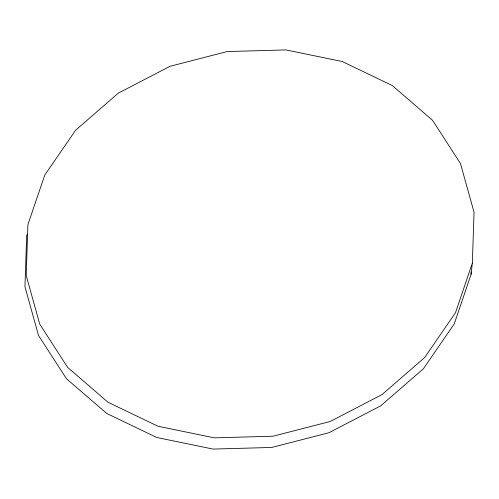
<?xml version="1.0" encoding="UTF-8"?>
<svg xmlns="http://www.w3.org/2000/svg" width="499" height="499" viewBox="0 0 499 499"><rect width="100%" height="100%" fill="white"/><g stroke="black" fill="none" stroke-linecap="round" stroke-linejoin="round"><path stroke-width="0.75" d="M27.139 234.436L26.647 235.89L24.95 286.75L38.517 335.447L66.417 378.672L106.749 413.478L156.767 437.492L213.061 449.081L271.799 447.447L328.972 432.708L380.687 405.862L423.42 368.749L454.252 323.888L471.093 274.344L471.175 272.03M472.353 263.11L474.05 212.25L460.483 163.553L432.583 120.328L392.251 85.522L342.233 61.508L285.939 49.919L227.201 51.553L170.028 66.292L118.313 93.138L75.58 130.251L44.748 175.112L27.907 224.656L26.21 275.517L39.777 324.219L67.677 367.445L108.009 402.25L158.027 426.265L214.321 437.848L273.059 436.213L330.232 421.474L381.947 394.628L424.68 357.515L455.512 312.655L472.353 263.11L471.093 274.344"/></g></svg>
